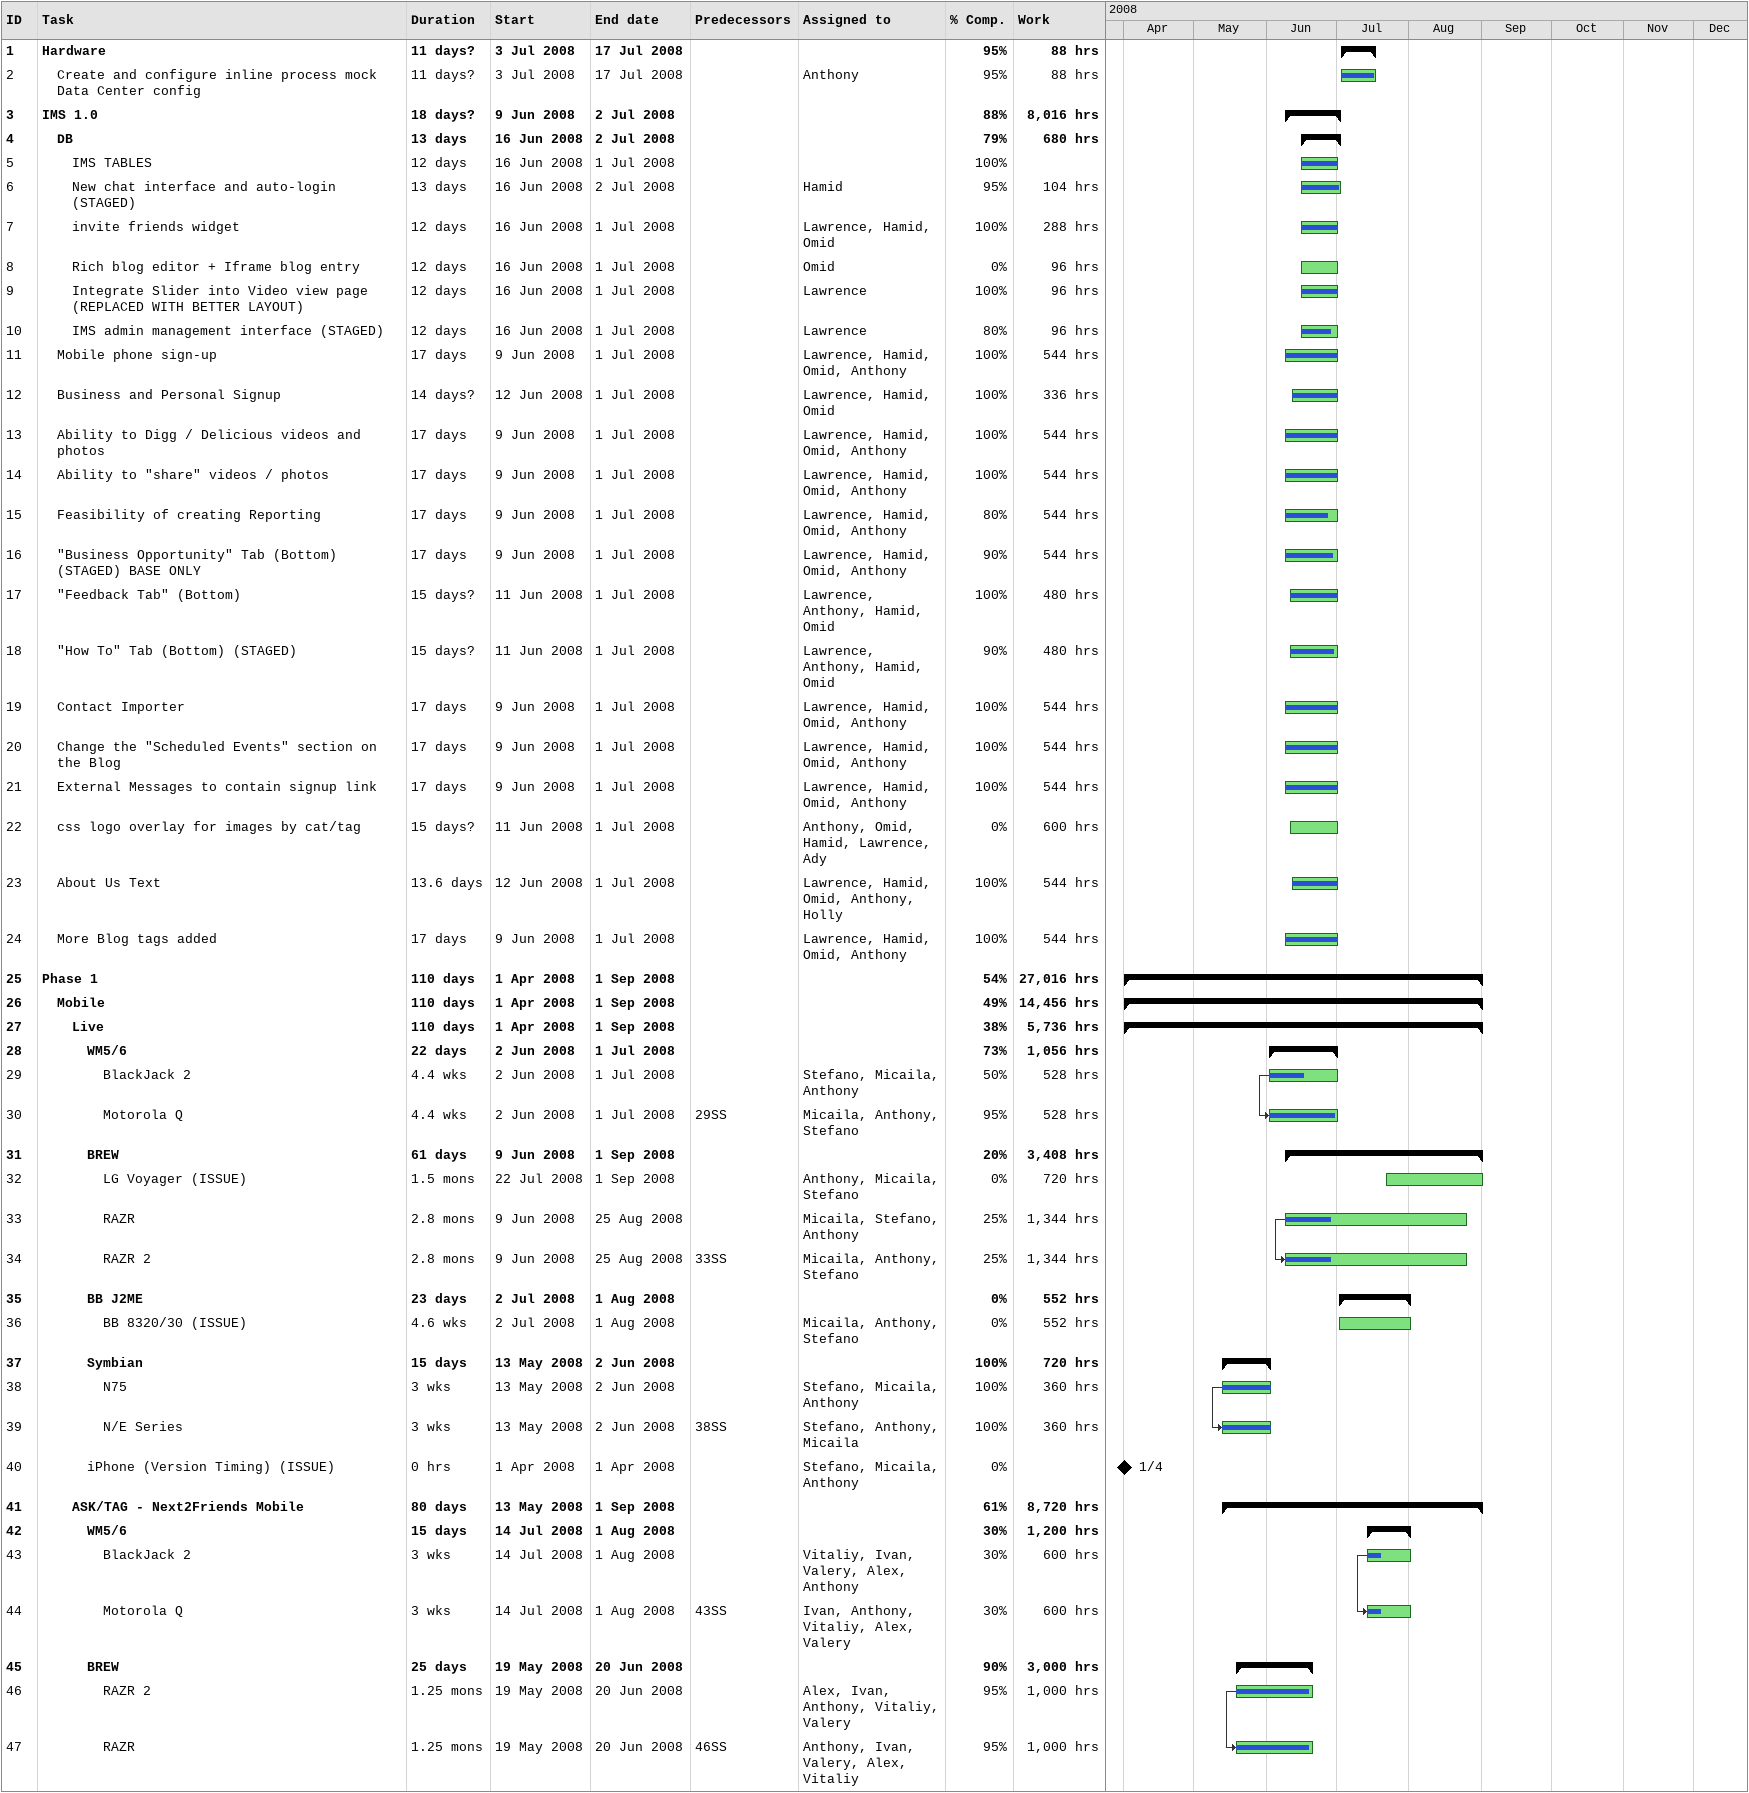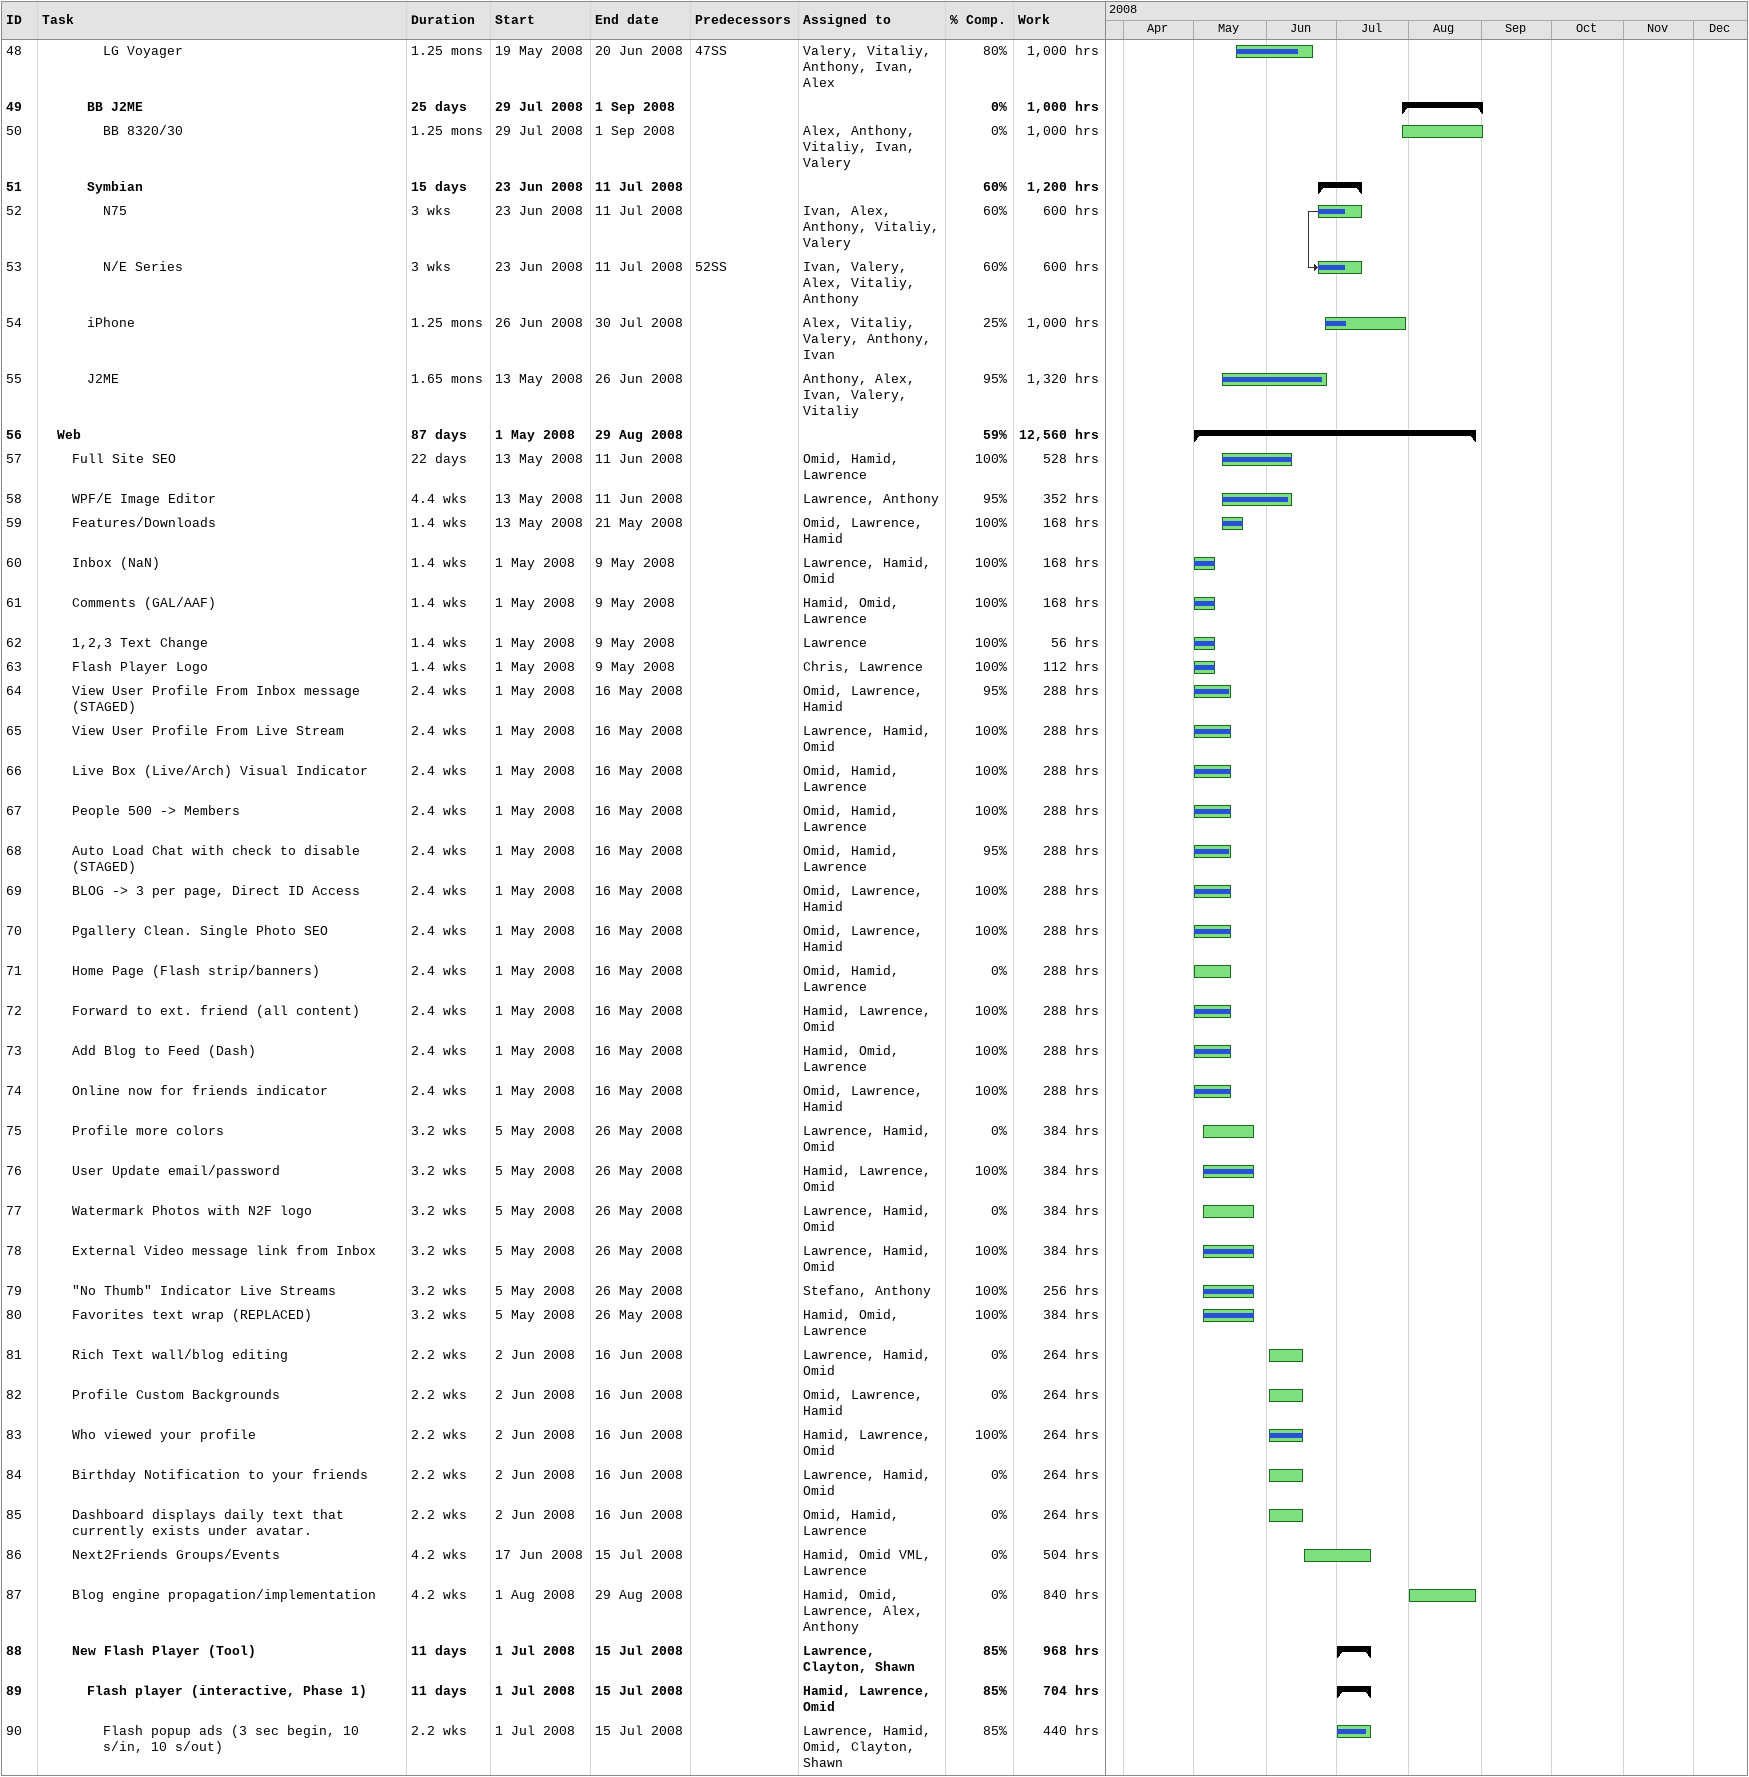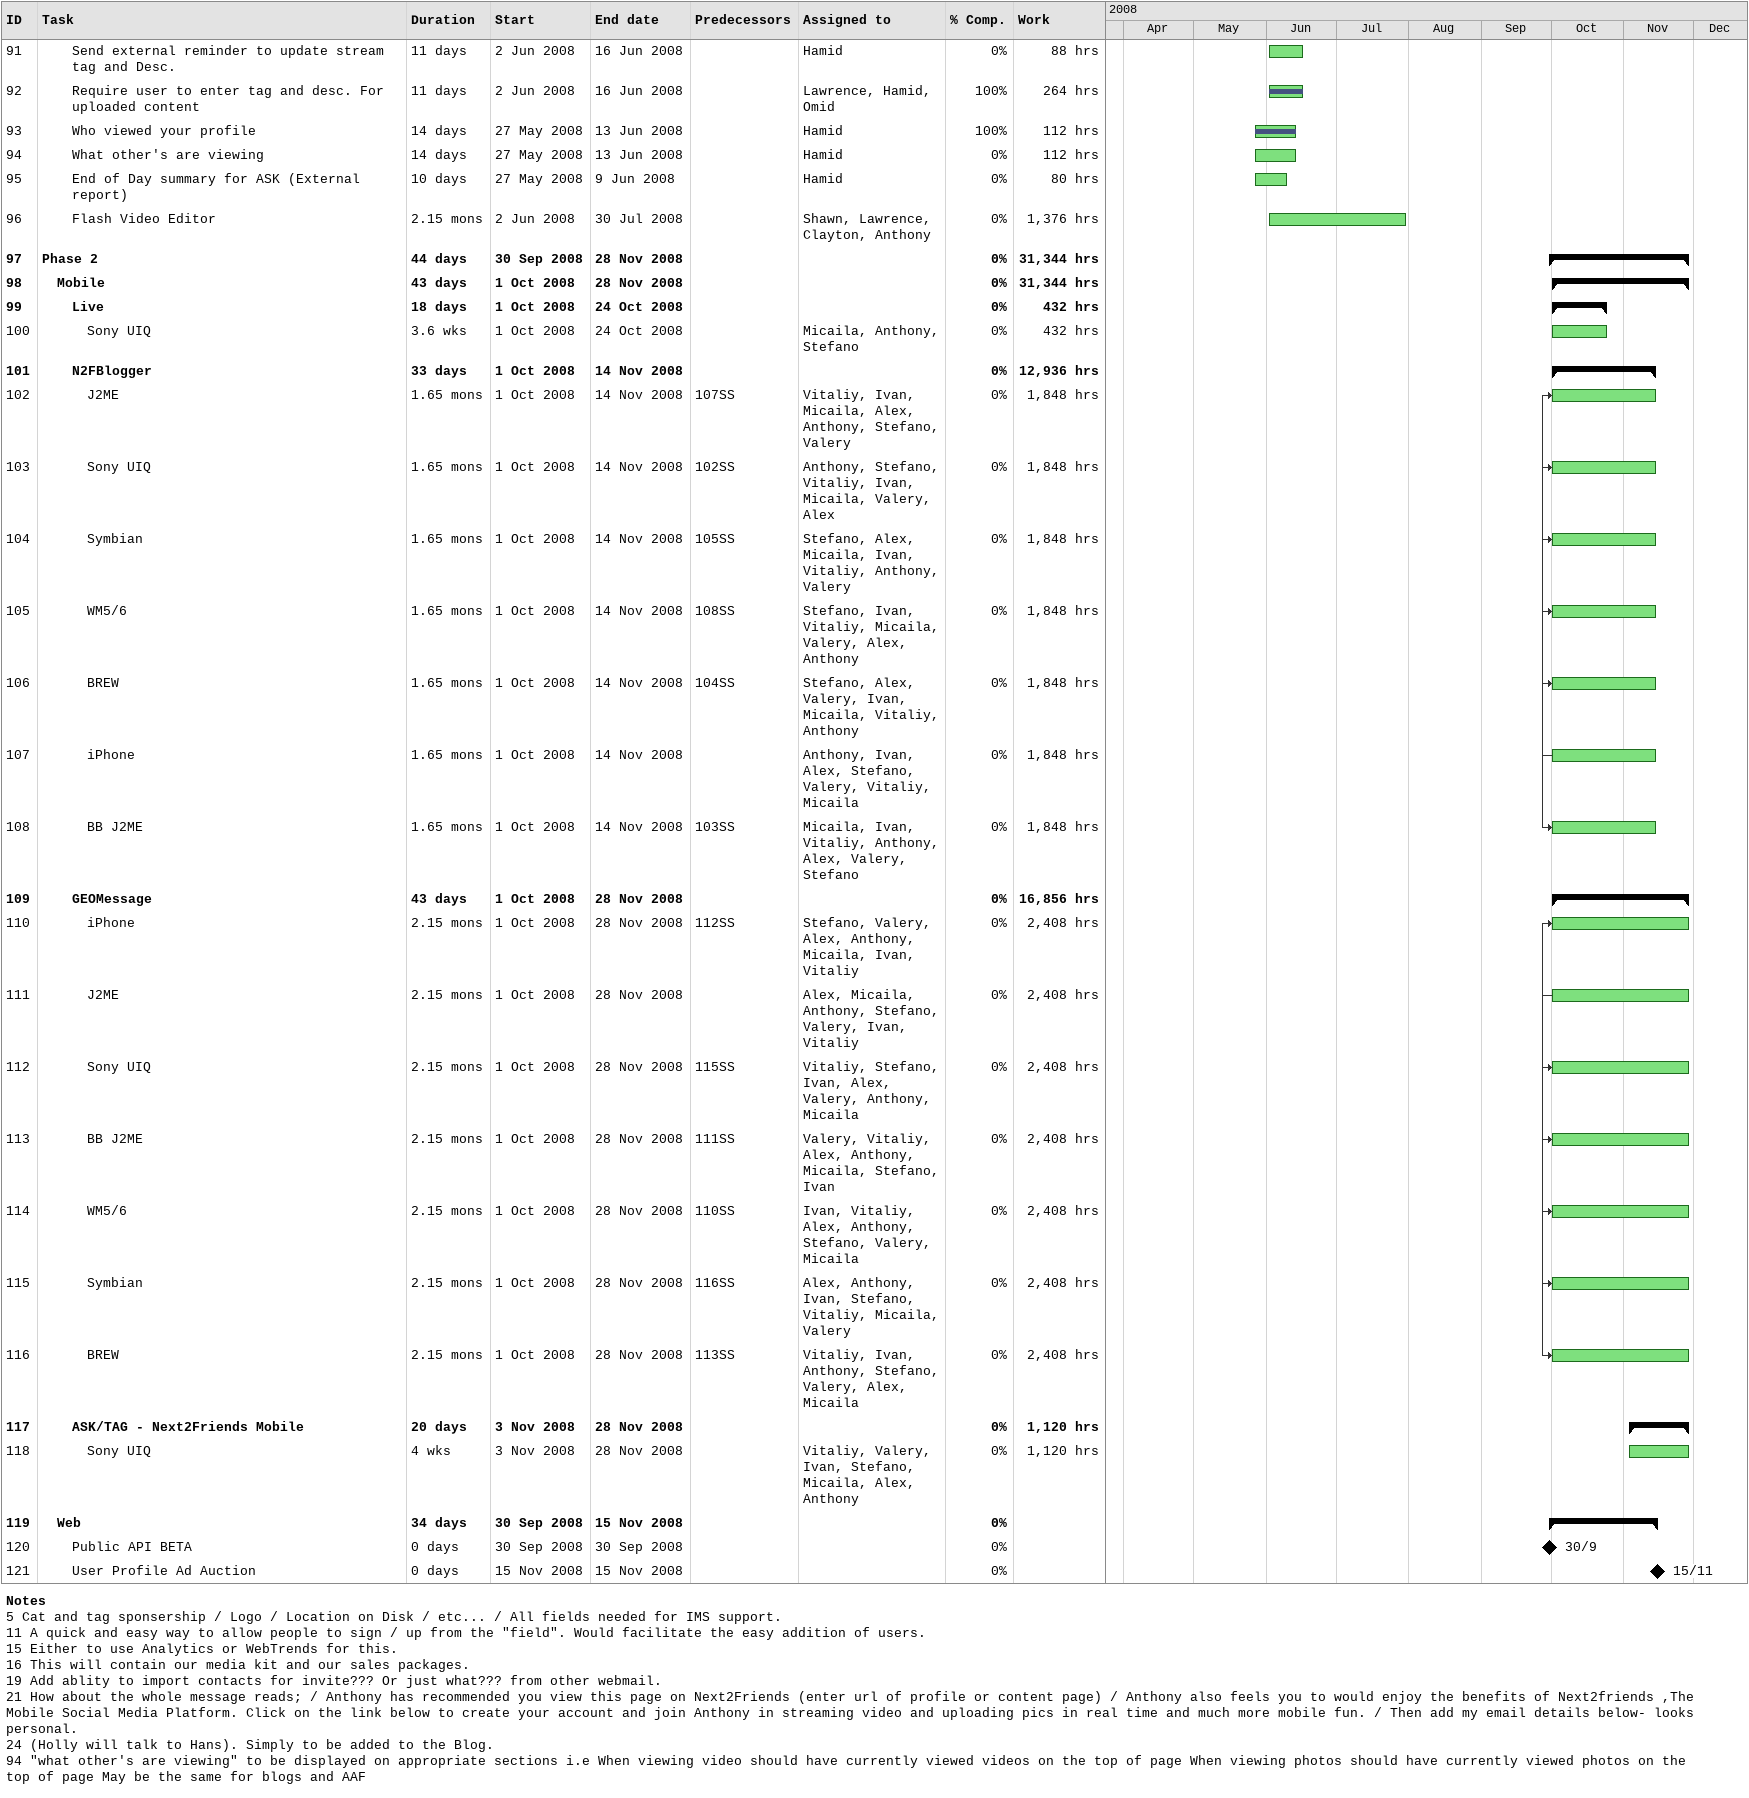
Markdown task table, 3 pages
| ID | Level | Task | Duration | Start | Finish | Predecessors | Resources | % complete | Work (h) |
|---|---|---|---|---|---|---|---|---|---|
| 1 | 1 | **Hardware** | 11d? | 2008-07-03 | 2008-07-17 |  |  | 95 | 88 |
| 2 | 2 | Create and configure inline process mock Data Center config | 11d? | 2008-07-03 | 2008-07-17 |  | Anthony | 95 | 88 |
| 3 | 1 | **IMS 1.0** | 18d? | 2008-06-09 | 2008-07-02 |  |  | 88 | 8016 |
| 4 | 2 | **DB** | 13d | 2008-06-16 | 2008-07-02 |  |  | 79 | 680 |
| 5 | 3 | IMS TABLES | 12d | 2008-06-16 | 2008-07-01 |  |  | 100 |  |
| 6 | 3 | New chat interface and auto-login (STAGED) | 13d | 2008-06-16 | 2008-07-02 |  | Hamid | 95 | 104 |
| 7 | 3 | invite friends widget | 12d | 2008-06-16 | 2008-07-01 |  | Lawrence, Hamid, Omid | 100 | 288 |
| 8 | 3 | Rich blog editor + Iframe blog entry | 12d | 2008-06-16 | 2008-07-01 |  | Omid | 0 | 96 |
| 9 | 3 | Integrate Slider into Video view page (REPLACED WITH BETTER LAYOUT) | 12d | 2008-06-16 | 2008-07-01 |  | Lawrence | 100 | 96 |
| 10 | 3 | IMS admin management interface (STAGED) | 12d | 2008-06-16 | 2008-07-01 |  | Lawrence | 80 | 96 |
| 11 | 2 | Mobile phone sign-up | 17d | 2008-06-09 | 2008-07-01 |  | Lawrence, Hamid, Omid, Anthony | 100 | 544 |
| 12 | 2 | Business and Personal Signup | 14d? | 2008-06-12 | 2008-07-01 |  | Lawrence, Hamid, Omid | 100 | 336 |
| 13 | 2 | Ability to Digg / Delicious videos and photos | 17d | 2008-06-09 | 2008-07-01 |  | Lawrence, Hamid, Omid, Anthony | 100 | 544 |
| 14 | 2 | Ability to "share" videos / photos | 17d | 2008-06-09 | 2008-07-01 |  | Lawrence, Hamid, Omid, Anthony | 100 | 544 |
| 15 | 2 | Feasibility of creating Reporting | 17d | 2008-06-09 | 2008-07-01 |  | Lawrence, Hamid, Omid, Anthony | 80 | 544 |
| 16 | 2 | "Business Opportunity" Tab (Bottom) (STAGED) BASE ONLY | 17d | 2008-06-09 | 2008-07-01 |  | Lawrence, Hamid, Omid, Anthony | 90 | 544 |
| 17 | 2 | "Feedback Tab" (Bottom) | 15d? | 2008-06-11 | 2008-07-01 |  | Lawrence, Anthony, Hamid, Omid | 100 | 480 |
| 18 | 2 | "How To" Tab (Bottom) (STAGED) | 15d? | 2008-06-11 | 2008-07-01 |  | Lawrence, Anthony, Hamid, Omid | 90 | 480 |
| 19 | 2 | Contact Importer | 17d | 2008-06-09 | 2008-07-01 |  | Lawrence, Hamid, Omid, Anthony | 100 | 544 |
| 20 | 2 | Change the "Scheduled Events" section on the Blog | 17d | 2008-06-09 | 2008-07-01 |  | Lawrence, Hamid, Omid, Anthony | 100 | 544 |
| 21 | 2 | External Messages to contain signup link | 17d | 2008-06-09 | 2008-07-01 |  | Lawrence, Hamid, Omid, Anthony | 100 | 544 |
| 22 | 2 | css logo overlay for images by cat/tag | 15d? | 2008-06-11 | 2008-07-01 |  | Anthony, Omid, Hamid, Lawrence, Ady | 0 | 600 |
| 23 | 2 | About Us Text | 13.6d | 2008-06-12 | 2008-07-01 |  | Lawrence, Hamid, Omid, Anthony, Holly | 100 | 544 |
| 24 | 2 | More Blog tags added | 17d | 2008-06-09 | 2008-07-01 |  | Lawrence, Hamid, Omid, Anthony | 100 | 544 |
| 25 | 1 | **Phase 1** | 110d | 2008-04-01 | 2008-09-01 |  |  | 54 | 27016 |
| 26 | 2 | **Mobile** | 110d | 2008-04-01 | 2008-09-01 |  |  | 49 | 14456 |
| 27 | 3 | **Live** | 110d | 2008-04-01 | 2008-09-01 |  |  | 38 | 5736 |
| 28 | 4 | **WM5/6** | 22d | 2008-06-02 | 2008-07-01 |  |  | 73 | 1056 |
| 29 | 5 | BlackJack 2 | 4.4w | 2008-06-02 | 2008-07-01 |  | Stefano, Micaila, Anthony | 50 | 528 |
| 30 | 5 | Motorola Q | 4.4w | 2008-06-02 | 2008-07-01 | 29SS | Micaila, Anthony, Stefano | 95 | 528 |
| 31 | 4 | **BREW** | 61d | 2008-06-09 | 2008-09-01 |  |  | 20 | 3408 |
| 32 | 5 | LG Voyager (ISSUE) | 1.5mo | 2008-07-22 | 2008-09-01 |  | Anthony, Micaila, Stefano | 0 | 720 |
| 33 | 5 | RAZR | 2.8mo | 2008-06-09 | 2008-08-25 |  | Micaila, Stefano, Anthony | 25 | 1344 |
| 34 | 5 | RAZR 2 | 2.8mo | 2008-06-09 | 2008-08-25 | 33SS | Micaila, Anthony, Stefano | 25 | 1344 |
| 35 | 4 | **BB J2ME** | 23d | 2008-07-02 | 2008-08-01 |  |  | 0 | 552 |
| 36 | 5 | BB 8320/30 (ISSUE) | 4.6w | 2008-07-02 | 2008-08-01 |  | Micaila, Anthony, Stefano | 0 | 552 |
| 37 | 4 | **Symbian** | 15d | 2008-05-13 | 2008-06-02 |  |  | 100 | 720 |
| 38 | 5 | N75 | 3w | 2008-05-13 | 2008-06-02 |  | Stefano, Micaila, Anthony | 100 | 360 |
| 39 | 5 | N/E Series | 3w | 2008-05-13 | 2008-06-02 | 38SS | Stefano, Anthony, Micaila | 100 | 360 |
| 40 | 4 | iPhone (Version Timing) (ISSUE) | 0h | 2008-04-01 | 2008-04-01 |  | Stefano, Micaila, Anthony | 0 |  |
| 41 | 3 | **ASK/TAG - Next2Friends Mobile** | 80d | 2008-05-13 | 2008-09-01 |  |  | 61 | 8720 |
| 42 | 4 | **WM5/6** | 15d | 2008-07-14 | 2008-08-01 |  |  | 30 | 1200 |
| 43 | 5 | BlackJack 2 | 3w | 2008-07-14 | 2008-08-01 |  | Vitaliy, Ivan, Valery, Alex, Anthony | 30 | 600 |
| 44 | 5 | Motorola Q | 3w | 2008-07-14 | 2008-08-01 | 43SS | Ivan, Anthony, Vitaliy, Alex, Valery | 30 | 600 |
| 45 | 4 | **BREW** | 25d | 2008-05-19 | 2008-06-20 |  |  | 90 | 3000 |
| 46 | 5 | RAZR 2 | 1.25mo | 2008-05-19 | 2008-06-20 |  | Alex, Ivan, Anthony, Vitaliy, Valery | 95 | 1000 |
| 47 | 5 | RAZR | 1.25mo | 2008-05-19 | 2008-06-20 | 46SS | Anthony, Ivan, Valery, Alex, Vitaliy | 95 | 1000 |
| 48 | 5 | LG Voyager | 1.25mo | 2008-05-19 | 2008-06-20 | 47SS | Valery, Vitaliy, Anthony, Ivan, Alex | 80 | 1000 |
| 49 | 4 | **BB J2ME** | 25d | 2008-07-29 | 2008-09-01 |  |  | 0 | 1000 |
| 50 | 5 | BB 8320/30 | 1.25mo | 2008-07-29 | 2008-09-01 |  | Alex, Anthony, Vitaliy, Ivan, Valery | 0 | 1000 |
| 51 | 4 | **Symbian** | 15d | 2008-06-23 | 2008-07-11 |  |  | 60 | 1200 |
| 52 | 5 | N75 | 3w | 2008-06-23 | 2008-07-11 |  | Ivan, Alex, Anthony, Vitaliy, Valery | 60 | 600 |
| 53 | 5 | N/E Series | 3w | 2008-06-23 | 2008-07-11 | 52SS | Ivan, Valery, Alex, Vitaliy, Anthony | 60 | 600 |
| 54 | 4 | iPhone | 1.25mo | 2008-06-26 | 2008-07-30 |  | Alex, Vitaliy, Valery, Anthony, Ivan | 25 | 1000 |
| 55 | 4 | J2ME | 1.65mo | 2008-05-13 | 2008-06-26 |  | Anthony, Alex, Ivan, Valery, Vitaliy | 95 | 1320 |
| 56 | 2 | **Web** | 87d | 2008-05-01 | 2008-08-29 |  |  | 59 | 12560 |
| 57 | 3 | Full Site SEO | 22d | 2008-05-13 | 2008-06-11 |  | Omid, Hamid, Lawrence | 100 | 528 |
| 58 | 3 | WPF/E Image Editor | 4.4w | 2008-05-13 | 2008-06-11 |  | Lawrence, Anthony | 95 | 352 |
| 59 | 3 | Features/Downloads | 1.4w | 2008-05-13 | 2008-05-21 |  | Omid, Lawrence, Hamid | 100 | 168 |
| 60 | 3 | Inbox (NaN) | 1.4w | 2008-05-01 | 2008-05-09 |  | Lawrence, Hamid, Omid | 100 | 168 |
| 61 | 3 | Comments (GAL/AAF) | 1.4w | 2008-05-01 | 2008-05-09 |  | Hamid, Omid, Lawrence | 100 | 168 |
| 62 | 3 | 1,2,3 Text Change | 1.4w | 2008-05-01 | 2008-05-09 |  | Lawrence | 100 | 56 |
| 63 | 3 | Flash Player Logo | 1.4w | 2008-05-01 | 2008-05-09 |  | Chris, Lawrence | 100 | 112 |
| 64 | 3 | View User Profile From Inbox message (STAGED) | 2.4w | 2008-05-01 | 2008-05-16 |  | Omid, Lawrence, Hamid | 95 | 288 |
| 65 | 3 | View User Profile From Live Stream | 2.4w | 2008-05-01 | 2008-05-16 |  | Lawrence, Hamid, Omid | 100 | 288 |
| 66 | 3 | Live Box (Live/Arch) Visual Indicator | 2.4w | 2008-05-01 | 2008-05-16 |  | Omid, Hamid, Lawrence | 100 | 288 |
| 67 | 3 | People 500 -> Members | 2.4w | 2008-05-01 | 2008-05-16 |  | Omid, Hamid, Lawrence | 100 | 288 |
| 68 | 3 | Auto Load Chat with check to disable (STAGED) | 2.4w | 2008-05-01 | 2008-05-16 |  | Omid, Hamid, Lawrence | 95 | 288 |
| 69 | 3 | BLOG -> 3 per page, Direct ID Access | 2.4w | 2008-05-01 | 2008-05-16 |  | Omid, Lawrence, Hamid | 100 | 288 |
| 70 | 3 | Pgallery Clean. Single Photo SEO | 2.4w | 2008-05-01 | 2008-05-16 |  | Omid, Lawrence, Hamid | 100 | 288 |
| 71 | 3 | Home Page (Flash strip/banners) | 2.4w | 2008-05-01 | 2008-05-16 |  | Omid, Hamid, Lawrence | 0 | 288 |
| 72 | 3 | Forward to ext. friend (all content) | 2.4w | 2008-05-01 | 2008-05-16 |  | Hamid, Lawrence, Omid | 100 | 288 |
| 73 | 3 | Add Blog to Feed (Dash) | 2.4w | 2008-05-01 | 2008-05-16 |  | Hamid, Omid, Lawrence | 100 | 288 |
| 74 | 3 | Online now for friends indicator | 2.4w | 2008-05-01 | 2008-05-16 |  | Omid, Lawrence, Hamid | 100 | 288 |
| 75 | 3 | Profile more colors | 3.2w | 2008-05-05 | 2008-05-26 |  | Lawrence, Hamid, Omid | 0 | 384 |
| 76 | 3 | User Update email/password | 3.2w | 2008-05-05 | 2008-05-26 |  | Hamid, Lawrence, Omid | 100 | 384 |
| 77 | 3 | Watermark Photos with N2F logo | 3.2w | 2008-05-05 | 2008-05-26 |  | Lawrence, Hamid, Omid | 0 | 384 |
| 78 | 3 | External Video message link from Inbox | 3.2w | 2008-05-05 | 2008-05-26 |  | Lawrence, Hamid, Omid | 100 | 384 |
| 79 | 3 | "No Thumb" Indicator Live Streams | 3.2w | 2008-05-05 | 2008-05-26 |  | Stefano, Anthony | 100 | 256 |
| 80 | 3 | Favorites text wrap (REPLACED) | 3.2w | 2008-05-05 | 2008-05-26 |  | Hamid, Omid, Lawrence | 100 | 384 |
| 81 | 3 | Rich Text wall/blog editing | 2.2w | 2008-06-02 | 2008-06-16 |  | Lawrence, Hamid, Omid | 0 | 264 |
| 82 | 3 | Profile Custom Backgrounds | 2.2w | 2008-06-02 | 2008-06-16 |  | Omid, Lawrence, Hamid | 0 | 264 |
| 83 | 3 | Who viewed your profile | 2.2w | 2008-06-02 | 2008-06-16 |  | Hamid, Lawrence, Omid | 100 | 264 |
| 84 | 3 | Birthday Notification to your friends | 2.2w | 2008-06-02 | 2008-06-16 |  | Lawrence, Hamid, Omid | 0 | 264 |
| 85 | 3 | Dashboard displays daily text that currently exists under avatar. | 2.2w | 2008-06-02 | 2008-06-16 |  | Omid, Hamid, Lawrence | 0 | 264 |
| 86 | 3 | Next2Friends Groups/Events | 4.2w | 2008-06-17 | 2008-07-15 |  | Hamid, Omid VML, Lawrence | 0 | 504 |
| 87 | 3 | Blog engine propagation/implementation | 4.2w | 2008-08-01 | 2008-08-29 |  | Hamid, Omid, Lawrence, Alex, Anthony | 0 | 840 |
| 88 | 3 | **New Flash Player (Tool)** | 11d | 2008-07-01 | 2008-07-15 |  | Lawrence, Clayton, Shawn | 85 | 968 |
| 89 | 4 | **Flash player (interactive, Phase 1)** | 11d | 2008-07-01 | 2008-07-15 |  | Hamid, Lawrence, Omid | 85 | 704 |
| 90 | 5 | Flash popup ads (3 sec begin, 10 s/in, 10 s/out) | 2.2w | 2008-07-01 | 2008-07-15 |  | Lawrence, Hamid, Omid, Clayton, Shawn | 85 | 440 |
| 91 | 3 | Send external reminder to update stream tag and Desc. | 11d | 2008-06-02 | 2008-06-16 |  | Hamid | 0 | 88 |
| 92 | 3 | Require user to enter tag and desc. For uploaded content | 11d | 2008-06-02 | 2008-06-16 |  | Lawrence, Hamid, Omid | 100 | 264 |
| 93 | 3 | Who viewed your profile | 14d | 2008-05-27 | 2008-06-13 |  | Hamid | 100 | 112 |
| 94 | 3 | What other's are viewing | 14d | 2008-05-27 | 2008-06-13 |  | Hamid | 0 | 112 |
| 95 | 3 | End of Day summary for ASK (External report) | 10d | 2008-05-27 | 2008-06-09 |  | Hamid | 0 | 80 |
| 96 | 3 | Flash Video Editor | 2.15mo | 2008-06-02 | 2008-07-30 |  | Shawn, Lawrence, Clayton, Anthony | 0 | 1376 |
| 97 | 1 | **Phase 2** | 44d | 2008-09-30 | 2008-11-28 |  |  | 0 | 31344 |
| 98 | 2 | **Mobile** | 43d | 2008-10-01 | 2008-11-28 |  |  | 0 | 31344 |
| 99 | 3 | **Live** | 18d | 2008-10-01 | 2008-10-24 |  |  | 0 | 432 |
| 100 | 4 | Sony UIQ | 3.6w | 2008-10-01 | 2008-10-24 |  | Micaila, Anthony, Stefano | 0 | 432 |
| 101 | 3 | **N2FBlogger** | 33d | 2008-10-01 | 2008-11-14 |  |  | 0 | 12936 |
| 102 | 4 | J2ME | 1.65mo | 2008-10-01 | 2008-11-14 | 107SS | Vitaliy, Ivan, Micaila, Alex, Anthony, Stefano, Valery | 0 | 1848 |
| 103 | 4 | Sony UIQ | 1.65mo | 2008-10-01 | 2008-11-14 | 102SS | Anthony, Stefano, Vitaliy, Ivan, Micaila, Valery, Alex | 0 | 1848 |
| 104 | 4 | Symbian | 1.65mo | 2008-10-01 | 2008-11-14 | 105SS | Stefano, Alex, Micaila, Ivan, Vitaliy, Anthony, Valery | 0 | 1848 |
| 105 | 4 | WM5/6 | 1.65mo | 2008-10-01 | 2008-11-14 | 108SS | Stefano, Ivan, Vitaliy, Micaila, Valery, Alex, Anthony | 0 | 1848 |
| 106 | 4 | BREW | 1.65mo | 2008-10-01 | 2008-11-14 | 104SS | Stefano, Alex, Valery, Ivan, Micaila, Vitaliy, Anthony | 0 | 1848 |
| 107 | 4 | iPhone | 1.65mo | 2008-10-01 | 2008-11-14 |  | Anthony, Ivan, Alex, Stefano, Valery, Vitaliy, Micaila | 0 | 1848 |
| 108 | 4 | BB J2ME | 1.65mo | 2008-10-01 | 2008-11-14 | 103SS | Micaila, Ivan, Vitaliy, Anthony, Alex, Valery, Stefano | 0 | 1848 |
| 109 | 3 | **GEOMessage** | 43d | 2008-10-01 | 2008-11-28 |  |  | 0 | 16856 |
| 110 | 4 | iPhone | 2.15mo | 2008-10-01 | 2008-11-28 | 112SS | Stefano, Valery, Alex, Anthony, Micaila, Ivan, Vitaliy | 0 | 2408 |
| 111 | 4 | J2ME | 2.15mo | 2008-10-01 | 2008-11-28 |  | Alex, Micaila, Anthony, Stefano, Valery, Ivan, Vitaliy | 0 | 2408 |
| 112 | 4 | Sony UIQ | 2.15mo | 2008-10-01 | 2008-11-28 | 115SS | Vitaliy, Stefano, Ivan, Alex, Valery, Anthony, Micaila | 0 | 2408 |
| 113 | 4 | BB J2ME | 2.15mo | 2008-10-01 | 2008-11-28 | 111SS | Valery, Vitaliy, Alex, Anthony, Micaila, Stefano, Ivan | 0 | 2408 |
| 114 | 4 | WM5/6 | 2.15mo | 2008-10-01 | 2008-11-28 | 110SS | Ivan, Vitaliy, Alex, Anthony, Stefano, Valery, Micaila | 0 | 2408 |
| 115 | 4 | Symbian | 2.15mo | 2008-10-01 | 2008-11-28 | 116SS | Alex, Anthony, Ivan, Stefano, Vitaliy, Micaila, Valery | 0 | 2408 |
| 116 | 4 | BREW | 2.15mo | 2008-10-01 | 2008-11-28 | 113SS | Vitaliy, Ivan, Anthony, Stefano, Valery, Alex, Micaila | 0 | 2408 |
| 117 | 3 | **ASK/TAG - Next2Friends Mobile** | 20d | 2008-11-03 | 2008-11-28 |  |  | 0 | 1120 |
| 118 | 4 | Sony UIQ | 4w | 2008-11-03 | 2008-11-28 |  | Vitaliy, Valery, Ivan, Stefano, Micaila, Alex, Anthony | 0 | 1120 |
| 119 | 2 | **Web** | 34d | 2008-09-30 | 2008-11-15 |  |  | 0 |  |
| 120 | 3 | Public API BETA | 0d | 2008-09-30 | 2008-09-30 |  |  | 0 |  |
| 121 | 3 | User Profile Ad Auction | 0d | 2008-11-15 | 2008-11-15 |  |  | 0 |  |

Notes
- 5: Cat and tag sponsership / Logo / Location on Disk / etc... / All fields needed for IMS support.
- 11: A quick and easy way to allow people to sign / up from the "field". Would facilitate the easy addition of users.
- 15: Either to use Analytics or WebTrends for this.
- 16: This will contain our media kit and our sales packages.
- 19: Add ablity to import contacts for invite??? Or just what??? from other webmail.
- 21: How about the whole message reads; / Anthony has recommended you view this page on Next2Friends (enter url of profile or content page) / Anthony also feels you to would enjoy the benefits of Next2friends ,The Mobile Social Media Platform. Click on the link below to create your account and join Anthony in streaming video and uploading pics in real time and much more mobile fun. / Then add my email details below- looks personal.
- 24: (Holly will talk to Hans). Simply to be added to the Blog.
- 94: "what other's are viewing" to be displayed on appropriate sections i.e When viewing video should have currently viewed videos on the top of page When viewing photos should have currently viewed photos on the top of page May be the same for blogs and AAF
